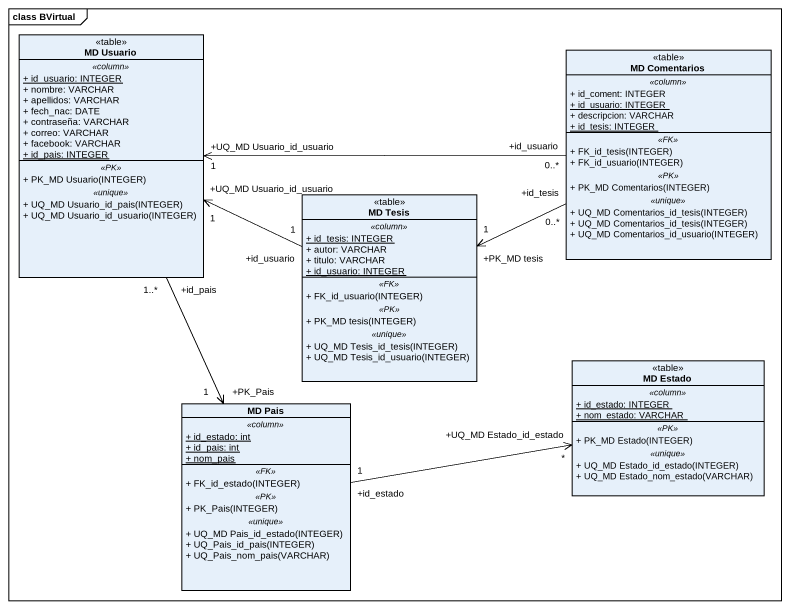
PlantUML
@startuml
mainframe class BVirtual
hide circle
hide empty members
skinparam classAttributeIconSize 0
class "MD Usuario" as MD_Usuario <<table>> {
  .. <<column>> ..
  {static} + id_usuario: INTEGER
  + nombre: VARCHAR
  + apellidos: VARCHAR
  + fech_nac: DATE
  + contraseña: VARCHAR
  + correo: VARCHAR
  + facebook: VARCHAR
  {static} + id_pais: INTEGER
  .. <<PK>> ..
  + PK_MD Usuario(INTEGER)
  .. <<unique>> ..
  + UQ_MD Usuario_id_pais(INTEGER)
  + UQ_MD Usuario_id_usuario(INTEGER)
}
class "MD Comentarios" as MD_Comentarios <<table>> {
  .. <<column>> ..
  + id_coment: INTEGER
  {static} + id_usuario: INTEGER
  + descripcion: VARCHAR
  {static} + id_tesis: INTEGER
  .. <<FK>> ..
  + FK_id_tesis(INTEGER)
  + FK_id_usuario(INTEGER)
  .. <<PK>> ..
  + PK_MD Comentarios(INTEGER)
  .. <<unique>> ..
  + UQ_MD Comentarios_id_tesis(INTEGER)
  + UQ_MD Comentarios_id_tesis(INTEGER)
  + UQ_MD Comentarios_id_usuario(INTEGER)
}
class "MD Tesis" as MD_Tesis <<table>> {
  .. <<column>> ..
  {static} + id_tesis: INTEGER
  + autor: VARCHAR
  + titulo: VARCHAR
  {static} + id_usuario: INTEGER
  .. <<FK>> ..
  + FK_id_usuario(INTEGER)
  .. <<PK>> ..
  + PK_MD tesis(INTEGER)
  .. <<unique>> ..
  + UQ_MD Tesis_id_tesis(INTEGER)
  + UQ_MD Tesis_id_usuario(INTEGER)
}
class "MD Estado" as MD_Estado <<table>> {
  .. <<column>> ..
  {static} + id_estado: INTEGER
  {static} + nom_estado: VARCHAR
  .. <<PK>> ..
  + PK_MD Estado(INTEGER)
  .. <<unique>> ..
  + UQ_MD Estado_id_estado(INTEGER)
  + UQ_MD Estado_nom_estado(VARCHAR)
}
class "MD Pais" as MD_Pais {
  .. <<column>> ..
  {static} + id_estado: int
  {static} + id_pais: int
  {static} + nom_pais
  .. <<FK>> ..
  + FK_id_estado(INTEGER)
  .. <<PK>> ..
  + PK_Pais(INTEGER)
  .. <<unique>> ..
  + UQ_MD Pais_id_estado(INTEGER)
  + UQ_Pais_id_pais(INTEGER)
  + UQ_Pais_nom_pais(VARCHAR)
}
MD_Usuario "+id_pais\n1..*" --> "+PK_Pais\n1" MD_Pais
MD_Comentarios "+id_usuario\n0..*" -left-> "+UQ_MD Usuario_id_usuario\n1" MD_Usuario
MD_Comentarios "+id_tesis\n0..*" -left-> "+PK_MD tesis\n1" MD_Tesis
MD_Tesis "+id_usuario\n1" -left-> "+UQ_MD Usuario_id_usuario\n1" MD_Usuario
MD_Pais "+id_estado\n1" -right-> "+UQ_MD Estado_id_estado\n*" MD_Estado
@enduml
